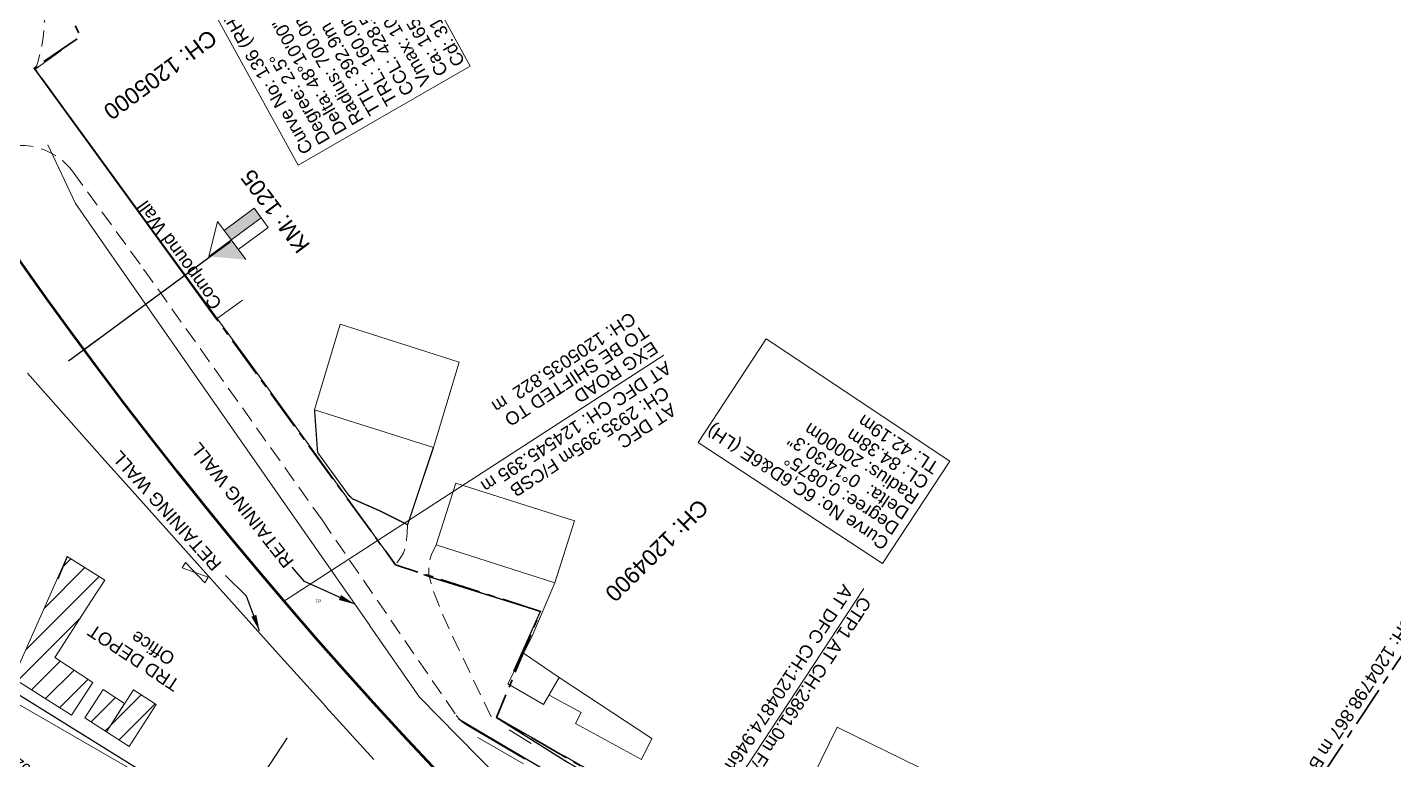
# Model space of a CAD drawing. Header units: metres. Extents: x 631378 to 636314, y 3386087 to 3390005.
# Drawn here: x 632303.9 to 632514.4, y 3388924.9 to 3389037.8 of the extents above; entities that cross this region are included whole.
import ezdxf
from ezdxf.enums import TextEntityAlignment as Align

# ---------------------------------------------------------------- set-up
doc = ezdxf.new("R2010")
doc.units = ezdxf.units.M
doc.header["$MEASUREMENT"] = 0
for name, pattern in [('ACAD_ISO02W100', [15, 12, -3]), ('CENTER', [2, 1.25, -0.25, 0.25, -0.25]), ('DASHED', [0.75, 0.5, -0.25])]:
    doc.linetypes.add(name, pattern=pattern)
doc.layers.get('Defpoints').update_dxf_attribs({"color": 5, "lineweight": 0})
for name, color, linetype, lineweight in [('30-9-16P', 53, 'Continuous', 0), ('BRIDGE DETAILS PLAN', 7, 'Continuous', 0), ('C-ALIG-LABL-DG', 1, 'Continuous', 25), ('CART_TRACK', 34, 'Continuous', 0), ('Compound Wall', 7, 'Continuous', 13), ('COMPOUND_WALL', 7, 'Continuous', 13), ('DFCC BOUNDARY', 6, 'CENTER', 0), ('DFCCIL TRACK', 1, 'Continuous', 0), ('Existing IR Track', 7, 'Continuous', 0), ('Gate', 7, 'Continuous', 13), ('Govt buliding', 7, 'Continuous', 13), ('Km post', 1, 'Continuous', 13), ('OHE MAST', 7, 'Continuous', 0), ('Proposed Curve_Details', 10, 'Continuous', 0), ('Residential Building Pucca', 7, 'Continuous', 13), ('Subroad Edge', 7, 'Continuous', 0), ('Telephone_Pole', 8, 'Continuous', 0), ('Text', 7, 'Continuous', 13)]:
    doc.layers.add(name, color=color, linetype=linetype, lineweight=lineweight)
for name, color, linetype in [('Boundary Wall', 7, 'ACAD_ISO02W100'), ('Builtup', 6, 'Continuous'), ('Cut & Conn curves up', 192, 'Continuous'), ('Dimension', 10, 'Continuous'), ('IR PROPOSALS', 190, 'Continuous'), ('PROPOSED ROAD', 10, 'Continuous')]:
    doc.layers.add(name, color=color, linetype=linetype)
doc.styles.add('ARIAL', font='arial.ttf')
doc.styles.get("Standard").update_dxf_attribs({"font": 'arial.ttf'})
doc.dimstyles.new('ISO-25', dxfattribs={"dimtxt": 2.5, "dimasz": 2.5, "dimexe": 1.25, "dimexo": 0.625, "dimtad": 1, "dimtxsty": 'Standard', "dimcen": 2.5, "dimadec": 0, "dimazin": 0, "dimtfac": 1, "dimtmove": 0, "dimatfit": 3, "dimfxl": 1, "dimarcsym": 0})
doc.dimstyles.get("Standard").update_dxf_attribs({"dimtxt": 2.5, "dimasz": 2.5, "dimexe": 0.18, "dimexo": 0.0625, "dimgap": 0.09, "dimtad": 0, "dimtih": 1, "dimtoh": 1, "dimdec": 3, "dimzin": 0, "dimdsep": 46, "dimtxsty": 'Standard', "dimcen": 0.09, "dimaunit": 1, "dimadec": 4, "dimazin": 0, "dimtfac": 1, "dimtdec": 3, "dimtofl": 0, "dimtmove": 0, "dimatfit": 3, "dimfxl": 1, "dimtolj": 1, "dimtzin": 0, "dimarcsym": 0})
doc.dimstyles.new('Standard$0', dxfattribs={"dimscale": 15, "dimtxt": 0.18, "dimasz": 0.18, "dimexe": 0.18, "dimexo": 0.0625, "dimgap": 0.09, "dimtad": 1, "dimtih": 1, "dimtoh": 1, "dimzin": 0, "dimdsep": 46, "dimtxsty": 'Standard', "dimcen": -0.09, "dimclrd": 256, "dimclre": 256, "dimclrt": 256, "dimadec": 0, "dimazin": 0, "dimtfac": 1, "dimtofl": 0, "dimtmove": 0, "dimatfit": 3, "dimfxl": 1, "dimtolj": 1, "dimtzin": 0, "dimlwd": -1, "dimlwe": -1, "dimarcsym": 0})
pattern_1 = [(45, (633409.1353, 3388124.0195), (-1.767767, 1.767767), [])]

# ---------------------------------------------------------------- blocks, each defined once
blk = doc.blocks.new('*D430')
at = {"layer": 'CART_TRACK', "color": 0, "lineweight": -2, "transparency": 16777216}
for p, q in [((632286.58, 3389084.28), (632287.31, 3389082.92)), ((632285.02, 3389081.9), (632275.39, 3389076.74)), ((632263.21, 3389070.22), (632272.65, 3389075.27)), ((632260.36, 3389070.25), (632261.1, 3389068.88))]:
    blk.add_line(p, q, dxfattribs=at)
at = {"layer": 'CART_TRACK', "color": 0, "linetype": 'Continuous', "transparency": 16777216}
for points in [[(632285.21, 3389081.53), (632284.82, 3389082.27), (632287.22, 3389083.08)], [(632263.41, 3389069.85), (632263.02, 3389070.59), (632261.01, 3389069.04)]]:
    blk.add_solid(points, dxfattribs=at)
at = {"layer": 'Defpoints', "color": 0, "linetype": 'Continuous', "transparency": 16777216}
for p in [(632286.55, 3389084.34), (632287.22, 3389083.08), (632260.34, 3389070.3)]:
    blk.add_point(p, dxfattribs=at)
at = {"layer": 'Defpoints', "color": 0, "transparency": 16777216}
for p in [(633058.02, 3388397.29), (633055.74, 3388394.24), (633056.1, 3388393.96)]:
    blk.add_point(p, dxfattribs=at)
at = {"layer": 'Dimension', "color": 0, "lineweight": -2, "transparency": 16777216}
for p, q in [((633059.58, 3388398.62), (633060.77, 3388400.22)), ((633058.12, 3388397.21), (633058.48, 3388396.94)), ((633055.84, 3388394.16), (633056.2, 3388393.89)), ((633054.9, 3388392.36), (633053.71, 3388390.76))]:
    blk.add_line(p, q, dxfattribs=at)
at = {"layer": 'Dimension', "color": 0, "transparency": 16777216}
for points in [[(633059.31, 3388398.82), (633059.85, 3388398.42), (633058.38, 3388397.02)], [(633054.64, 3388392.56), (633055.17, 3388392.16), (633056.1, 3388393.96)]]:
    blk.add_solid(points, dxfattribs=at)
at = {"layer": 'CART_TRACK', "color": 0, "linetype": 'Continuous', "transparency": 16777216, "insert": (632274.02, 3389076.01), "char_height": 2.5, "attachment_point": 5, "rotation": 146.6583}
blk.add_mtext('\\A1;29.734m', dxfattribs=at)
at = {"layer": 'Dimension', "color": 0, "lineweight": 18, "transparency": 16777216, "insert": (633057.24, 3388395.49), "char_height": 2, "attachment_point": 5, "rotation": 147, "style": 'ARIAL'}
blk.add_mtext('\\A1;3.812m', dxfattribs=at)
blk = doc.blocks.new('TerminatorOpen_0.5')
at = {"color": 0, "linetype": 'ByBlock', "lineweight": -2}
for q in [(-1, 0.25), (-1, 0), (-1, -0.25)]:
    blk.add_line((0, 0), q, dxfattribs=at)
blk = doc.blocks.new('A$C2191443B')
at = {"layer": 'PROPOSED ROAD', "linetype": 'DASHED', "lineweight": 13, "ltscale": 5, "flags": 128}
for points in [[(632362.48, 3388961.14), (632362.4, 3388959.83), (632362.32, 3388958.81), (632362.22, 3388958.02), (632362.08, 3388957.39), (632361.87, 3388956.84), (632361.57, 3388956.3), (632361.16, 3388955.7), (632360.63, 3388954.96)], [(632366.9, 3388958.04), (632366.17, 3388956.55), (632365.76, 3388955.16), (632365.77, 3388953.54), (632366.3, 3388951.39), (632367.44, 3388948.38), (632369.32, 3388944.19), (632372.01, 3388938.52), (632375.64, 3388931.04)]]:
    blk.add_lwpolyline(points, dxfattribs=at)
blk = doc.blocks.new('*D457')
at = {"layer": 'CART_TRACK', "color": 0, "lineweight": -2, "transparency": 16777216}
for p, q in [((632286.58, 3389084.28), (632287.31, 3389082.92)), ((632285.02, 3389081.9), (632275.39, 3389076.74)), ((632263.21, 3389070.22), (632272.65, 3389075.27)), ((632260.36, 3389070.25), (632261.1, 3389068.88))]:
    blk.add_line(p, q, dxfattribs=at)
at = {"layer": 'CART_TRACK', "color": 0, "linetype": 'Continuous', "transparency": 16777216}
for points in [[(632285.21, 3389081.53), (632284.82, 3389082.27), (632287.22, 3389083.08)], [(632263.41, 3389069.85), (632263.02, 3389070.59), (632261.01, 3389069.04)]]:
    blk.add_solid(points, dxfattribs=at)
at = {"layer": 'Defpoints', "color": 0, "linetype": 'Continuous', "transparency": 16777216}
for p in [(632286.55, 3389084.34), (632287.22, 3389083.08), (632260.34, 3389070.3)]:
    blk.add_point(p, dxfattribs=at)
at = {"layer": 'Defpoints', "color": 0, "transparency": 16777216}
for p in [(635960.56, 3386388.22), (635951.21, 3386375.62), (635951.21, 3386375.62)]:
    blk.add_point(p, dxfattribs=at)
at = {"layer": 'Dimension', "color": 0, "lineweight": -2, "transparency": 16777216}
for p, q in [((635960.66, 3386388.15), (635960.66, 3386388.15)), ((635959.36, 3386386.61), (635956.32, 3386382.51)), ((635952.4, 3386377.23), (635954.95, 3386380.67)), ((635951.31, 3386375.55), (635951.31, 3386375.55))]:
    blk.add_line(p, q, dxfattribs=at)
at = {"layer": 'Dimension', "color": 0, "transparency": 16777216}
for points in [[(635959.1, 3386386.81), (635959.63, 3386386.42), (635960.56, 3386388.22)], [(635952.14, 3386377.43), (635952.67, 3386377.03), (635951.21, 3386375.62)]]:
    blk.add_solid(points, dxfattribs=at)
at = {"layer": 'CART_TRACK', "color": 0, "linetype": 'Continuous', "transparency": 16777216, "insert": (632274.02, 3389076.01), "char_height": 2.5, "attachment_point": 5, "rotation": 146.6583}
blk.add_mtext('\\A1;29.734m', dxfattribs=at)
at = {"layer": 'Dimension', "color": 0, "lineweight": 18, "transparency": 16777216, "insert": (635954.07, 3386382.76), "char_height": 2, "attachment_point": 5, "rotation": 143, "style": 'ARIAL'}
blk.add_mtext('\\A1;15.686m', dxfattribs=at)
blk = doc.blocks.new('GT')
at = {"layer": 'Gate'}
for p, q in [((-0.5, -0.5), (-0.5, 0.5)), ((-0.5, 0.5), (0.5, -0.5)), ((0.5, 0.5), (0.5, -0.5))]:
    blk.add_line(p, q, dxfattribs=at)
at = {"layer": 'Gate', "flags": 128}
blk.add_lwpolyline([(0.5, 0.5), (-0.5, -0.5)], dxfattribs=at)
blk = doc.blocks.new('Tick Hor')
blk.add_lwpolyline([(-0.5, 0), (0.5, 0)])
blk = doc.blocks.new('KM Post')
at = {"layer": 'Km post', "lineweight": 13}
h = blk.add_hatch(color=256, dxfattribs=at)
h.paths.add_polyline_path([(0, -8.9), (1.63, -8.9), (1.63, -3.79), (0, -3.79)])
h.paths.add_polyline_path([(0, -3.79), (0, 0), (-3.36, -3.79)])
for p, q in [((0, -8.9), (0, 0)), ((3.13, -3.79), (0, 0)), ((3.13, -3.79), (-3.36, -3.79))]:
    blk.add_line(p, q, dxfattribs=at)
blk.add_lwpolyline([(1.63, -3.79), (1.63, -8.9), (-1.63, -8.9), (-1.63, -3.79)], dxfattribs=at)

msp = doc.modelspace()

# ---------------------------------------------------------------- hatches: boundary and pattern name
at = {"lineweight": 0}
h = msp.add_hatch(dxfattribs=at)
h.set_pattern_fill('ANSI31', scale=20)
h.set_pattern_definition(pattern_1)
h.paths.add_polyline_path([(632313.8253, 3388949.4915), (632315.8641, 3388952.6069), (632310.0484, 3388956.2578), (632301.759, 3388937.5065), (632310.7228, 3388931.8301), (632313.9837, 3388936.8274), (632308.1352, 3388940.6863)])
h = msp.add_hatch(dxfattribs=at)
h.set_pattern_fill('ANSI31', scale=20)
h.set_pattern_definition(pattern_1)
h.paths.add_polyline_path([(632318.8762, 3388933.619), (632315.5979, 3388935.7806), (632312.786, 3388931.3908), (632316.1111, 3388929.2609)])
h = msp.add_hatch(dxfattribs=at)
h.set_pattern_fill('ANSI31', scale=20)
h.set_pattern_definition(pattern_1)
h.paths.add_polyline_path([(632323.7648, 3388933.4481), (632320.2472, 3388935.7179), (632316.1111, 3388929.2609), (632319.6287, 3388926.9911)])

# ---------------------------------------------------------------- linework, layer by layer
at = {"color": 146, "lineweight": 18, "true_color": 0x105689}
for points in [[(632317.3017, 3389002.0753), (632311.3496, 3389010.617), (632307.0856, 3389019.6787)], [(632317.3131, 3389002.0589), (632330.4443, 3388983.2143)], [(632303.9247, 3388984.4808), (632315.8802, 3388971.0373), (632319.1743, 3388967.3551)], [(632330.4558, 3388983.1979), (632343.5662, 3388964.3833)], [(632334.4982, 3388950.2338), (632329.1915, 3388956.1575), (632319.1876, 3388967.3402)], [(632343.5776, 3388964.3669), (632356.653, 3388945.6024)], [(632349.904, 3388933.1198), (632342.5303, 3388941.2677), (632334.5115, 3388950.2189)], [(632356.6644, 3388945.586), (632364.3302, 3388934.5849), (632370.2766, 3388928.5295)], [(632349.9174, 3388933.105), (632357.2918, 3388924.9564)], [(632370.2906, 3388928.5152), (632386.3916, 3388912.1192)]]:
    msp.add_lwpolyline(points, dxfattribs=at)
at = {"layer": '30-9-16P', "color": 10, "lineweight": 0}
msp.add_lwpolyline([(632410.8355, 3388918.0085), (632432.7529, 3388951.3218)], dxfattribs=at)
at = {"layer": 'Boundary Wall'}
msp.add_line((632475.3821, 3388875.1934), (632376.1786, 3388931.4292), dxfattribs=at)
at = {"layer": 'Boundary Wall', "const_width": 0.2}
for points in [[(632304.9124, 3389031.581), (632312.4287, 3389021.3196), (632324.1583, 3389005.1872), (632338.5094, 3388985.6032), (632360.6283, 3388954.9581)], [(632304.9124, 3389031.581), (632312.4287, 3389021.3196), (632324.1583, 3389005.1872), (632338.5094, 3388985.6032), (632360.6283, 3388954.9581)], [(632348.6306, 3388972.2793), (632348.1584, 3388978.8439)], [(632348.6306, 3388972.2793), (632349.2833, 3388971.389), (632351.6025, 3388968.1985), (632353.3972, 3388965.7258), (632353.9928, 3388965.1396), (632358.2289, 3388963.2814)], [(632362.4845, 3388961.1424), (632366.4643, 3388973.0371)], [(632358.2289, 3388963.2814), (632362.4845, 3388961.1424)], [(632358.2289, 3388963.2814), (632362.4845, 3388961.1424)], [(632364.9481, 3388953.4572), (632366.3938, 3388952.9549), (632382.9445, 3388947.7901), (632378.8104, 3388938.558)]]:
    msp.add_lwpolyline(points, dxfattribs=at)
at = {"layer": 'Boundary Wall', "color": 18, "true_color": 0x000000, "const_width": 0.2}
for points in [[(632348.6306, 3388972.2793), (632348.1584, 3388978.8439)], [(632348.6306, 3388972.2793), (632349.2833, 3388971.389), (632351.6025, 3388968.1985), (632353.3972, 3388965.7258), (632353.9928, 3388965.1396), (632358.2289, 3388963.2814)], [(632362.4845, 3388961.1424), (632366.4643, 3388973.0371)], [(632358.2289, 3388963.2814), (632362.4845, 3388961.1424)], [(632364.9481, 3388953.4572), (632366.3938, 3388952.9549), (632382.9445, 3388947.7901), (632378.8104, 3388938.558)]]:
    msp.add_lwpolyline(points, dxfattribs=at)
at = {"layer": 'Boundary Wall', "color": 7}
msp.add_lwpolyline([(632343.9526, 3388928.315, 0.2, 0.2, 0), (632334.8136, 3388914.3377, 0.2, 0.2, 0), (632320.5546, 3388923.7889, 0.2, 0.2, 0), (632301.0544, 3388935.9127, 0, 0, 0)], format="xyseb", dxfattribs=at)
at = {"layer": 'BRIDGE DETAILS PLAN', "color": 10, "lineweight": 13, "flags": 128}
msp.add_lwpolyline([(632343.5333, 3388949.4127), (632401.961, 3388987.259)], dxfattribs=at)
at = {"layer": 'Builtup', "color": 7}
msp.add_lwpolyline([(632310.0484, 3388956.2578), (632308.6327, 3388952.7512)], dxfattribs=at)
at = {"layer": 'C-ALIG-LABL-DG', "color": 1, "linetype": 'Continuous', "lineweight": 25}
msp.add_line((632312.6753, 3388988.1202), (632335.1918, 3389004.7638), dxfattribs=at)
at = {"layer": 'Compound Wall', "flags": 128}
for points in [[(632337.0994, 3388919.5777), (632334.6618, 3388914.9783), (632294.6315, 3388937.9962)], [(632373.323, 3388928.378), (632373.323, 3388928.378), (632380.3388, 3388924.3098)]]:
    msp.add_lwpolyline(points, dxfattribs=at)
at = {"layer": 'COMPOUND_WALL', "linetype": 'Continuous', "flags": 128}
msp.add_lwpolyline([(632337.04, 3388995.7546), (632332.994, 3388992.817), (632305.071, 3389031.276), (632309.117, 3389034.2136)], dxfattribs=at)
at = {"layer": 'Cut & Conn curves up', "color": 190, "lineweight": 20}
msp.add_lwpolyline([(632445.9988, 3388970.9487), (632435.625, 3388955.1546), (632407.2288, 3388973.837), (632417.7054, 3388989.7877)], close=True, dxfattribs=at)
at = {"layer": 'DFCC BOUNDARY', "color": 7, "ltscale": 5}
msp.add_line((632475.3821, 3388875.1934), (632376.1786, 3388931.4292), dxfattribs=at)
at = {"layer": 'DFCC BOUNDARY', "lineweight": 30, "ltscale": 5, "flags": 128}
msp.add_lwpolyline([(632805.9881, 3388660.2647), (632805.9881, 3388660.2647), (632726.0488, 3388711.7432), (632558.6673, 3388820.984), (632601.6363, 3388911.4436), (632520.8804, 3388948.8949), (632472.6029, 3388876.2472), (632376.1786, 3388931.4292), (632382.9445, 3388947.7901), (632360.6283, 3388954.9581), (632304.977, 3389031.4928), (632312.1531, 3389036.3989), (632285.8004, 3389085.7355)], dxfattribs=at)
at = {"layer": 'DFCCIL TRACK', "color": 1, "lineweight": 50}
msp.add_lwpolyline([(632394.7125, 3388895.497, -0.15338291), (632190.1895, 3389261.8779)], format="xyb", dxfattribs=at)
at = {"layer": 'Proposed Curve_Details', "lineweight": 15}
msp.add_lwpolyline([(632372.1423, 3389031.8035), (632345.6384, 3389016.5211), (632331.0747, 3389043.0754), (632357.5785, 3389058.3578)], close=True, dxfattribs=at)
at = {"layer": 'PROPOSED ROAD', "linetype": 'DASHED', "lineweight": 13, "ltscale": 5}
for p, q in [((632310.9997, 3389015.4476), (632321.8324, 3389000.523)), ((632321.8322, 3389000.5234), (632349.3198, 3388961.8767)), ((632321.8322, 3389000.5234), (632349.3198, 3388961.8767)), ((632349.3198, 3388961.8767), (632369.9646, 3388931.8057)), ((632349.3198, 3388961.8767), (632369.9646, 3388931.8057))]:
    msp.add_line(p, q, dxfattribs=at)
at = {"layer": 'PROPOSED ROAD', "color": 7, "ltscale": 5, "flags": 128}
for points in [[(632370.3556, 3388931.2361), (632383.1085, 3388923.7044), (632413.8995, 3388904.9934), (632443.7696, 3388887.9926), (632455.9205, 3388882.0815), (632457.1548, 3388880.4992), (632457.5921, 3388878.1214), (632457.5656, 3388874.6339), (632456.8746, 3388872.5883), (632456.5334, 3388871.1601), (632449.5887, 3388859.6729)], [(632376.1786, 3388931.4292), (632387.1217, 3388924.576), (632414.3623, 3388908.8956), (632444.7075, 3388891.498), (632458.0436, 3388885.1935), (632462.2256, 3388882.327), (632463.0864, 3388880.8226)]]:
    msp.add_lwpolyline(points, dxfattribs=at)
at = {"layer": 'PROPOSED ROAD', "linetype": 'DASHED', "lineweight": 13, "ltscale": 5}
for centre, radius, start, end in [((632281.7334, 3389039.4772), 24.8256, 340.495897, 27.901903), ((632302.8943, 3389009.5537), 10.0217, 36.023163, 120.730355), ((632374.0866, 3388934.6356), 5, 214.470854, 239.468898), ((632374.0866, 3388934.6356), 5, 214.470854, 239.468898)]:
    msp.add_arc(centre, radius, start, end, dxfattribs=at)
at = {"layer": 'Residential Building Pucca', "color": 18, "true_color": 0x000000}
for points in [[(632352.1295, 3388992.0214), (632348.1584, 3388978.8439), (632366.4643, 3388973.0371), (632370.4354, 3388986.2146)], [(632352.1295, 3388992.0214), (632348.1584, 3388978.8439), (632366.4643, 3388973.0371), (632370.4354, 3388986.2146)], [(632366.896, 3388958.0423), (632385.1701, 3388952.2038), (632388.2135, 3388961.7294), (632369.9394, 3388967.5679)], [(632366.896, 3388958.0423), (632385.1701, 3388952.2038), (632388.2135, 3388961.7294), (632369.9394, 3388967.5679)]]:
    msp.add_lwpolyline(points, close=True, dxfattribs=at)
at = {"layer": 'Residential Building Pucca', "color": 7}
for points in [[(632315.8641, 3388952.6069), (632310.0484, 3388956.2578), (632301.759, 3388937.5065), (632310.7228, 3388931.8301), (632313.9837, 3388936.8274), (632308.1352, 3388940.6863), (632313.8253, 3388949.4915), (632315.8641, 3388952.6069)], [(632383.4497, 3388933.4378), (632385.8536, 3388937.6323)], [(632383.4497, 3388933.4378), (632385.8536, 3388937.6323)], [(632389.2117, 3388932.2136), (632384.2773, 3388934.8819)], [(632389.2117, 3388932.2136), (632384.2773, 3388934.8819)], [(632389.2117, 3388932.2136), (632384.2773, 3388934.8819)], [(632389.2117, 3388932.2136), (632388.3617, 3388930.5273), (632398.4944, 3388924.959)], [(632389.2117, 3388932.2136), (632388.3617, 3388930.5273), (632398.4944, 3388924.959)], [(632389.2117, 3388932.2136), (632388.3617, 3388930.5273), (632398.4944, 3388924.959)], [(632417.5345, 3388907.1883), (632428.6659, 3388929.9433)], [(632417.5345, 3388907.1883), (632428.6659, 3388929.9433)], [(632451.4209, 3388918.8119), (632428.6659, 3388929.9433)], [(632451.4209, 3388918.8119), (632428.6659, 3388929.9433)], [(632451.4209, 3388918.8119), (632428.6659, 3388929.9433)], [(632398.4944, 3388924.959), (632400.1146, 3388928.2367)], [(632398.4944, 3388924.959), (632400.1146, 3388928.2367)]]:
    msp.add_lwpolyline(points, dxfattribs=at)
at = {"layer": 'Residential Building Pucca', "color": 18, "true_color": 0x000000}
for points in [[(632381.6327, 3388943.8788), (632385.1701, 3388952.2038)], [(632381.6327, 3388943.8788), (632385.1701, 3388952.2038)], [(632400.1146, 3388928.2367), (632385.8536, 3388937.6323), (632380.3417, 3388941.3617)], [(632377.9069, 3388936.6144), (632383.4497, 3388933.4378)], [(632377.9069, 3388936.6144), (632383.4497, 3388933.4378)]]:
    msp.add_lwpolyline(points, dxfattribs=at)
at = {"layer": 'Residential Building Pucca'}
for points in [[(632377.9069, 3388936.6144), (632381.6327, 3388943.8788)], [(632400.1146, 3388928.2367), (632385.8536, 3388937.6323), (632380.3417, 3388941.3617)], [(632400.1146, 3388928.2367), (632385.8536, 3388937.6323), (632380.3417, 3388941.3617)]]:
    msp.add_lwpolyline(points, dxfattribs=at)
at = {"layer": 'Residential Building Pucca', "color": 7}
for points in [[(632316.1111, 3388929.2609), (632312.786, 3388931.3908), (632315.5979, 3388935.7806), (632318.8762, 3388933.619)], [(632316.1111, 3388929.2609), (632320.2472, 3388935.7179), (632323.7648, 3388933.4481), (632319.6287, 3388926.9911)]]:
    msp.add_lwpolyline(points, close=True, dxfattribs=at)
at = {"layer": 'Subroad Edge', "lineweight": 15, "flags": 128}
msp.add_lwpolyline([(632371.5466, 3388930.3289), (632380.543, 3388925.023)], dxfattribs=at)
at = {"layer": 'Subroad Edge', "color": 7, "lineweight": 15, "flags": 128}
msp.add_lwpolyline([(632381.538, 3388927.464), (632378.1266, 3388929.5331)], dxfattribs=at)

# ---------------------------------------------------------------- block references
at = {"color": 6, "lineweight": 0}
msp.add_blockref('A$C2191443B', (0, 0), dxfattribs=at)
msp.add_blockref('A$C2191443B', (0, 0), dxfattribs=at)
at = {"layer": 'C-ALIG-LABL-DG', "color": 1, "linetype": 'Continuous', "lineweight": 25}
for name, p, xscale, yscale, zscale, rotation in [('KM Post', (632331.8991, 3389002.4891), 1.123726034911934, 1.123726034911934, 1.123726034911934, 126.4707519694711), ('Tick Hor', (632312.6753, 3388988.1202), 6.000000000000001, 6.000000000000001, 6.000000000000001, 216.4707519693389)]:
    msp.add_blockref(name, p, dxfattribs=dict(at, xscale=xscale, yscale=yscale, zscale=zscale, rotation=rotation))
at = {"layer": 'Govt buliding', "color": 3, "linetype": 'DASHED', "ltscale": 5, "xscale": 4.168039347271793, "zscale": 2.041577661337377, "rotation": 327}
msp.add_blockref('GT', (632329.769, 3388953.774), dxfattribs=at)

# ---------------------------------------------------------------- texts
at = {"color": 146, "lineweight": 18, "true_color": 0x105689, "style": 'ARIAL'}
for rotation, p in [(128.278188, (632345.5565, 3388954.8961)), (131.791098, (632334.4924, 3388954.5794))]:
    msp.add_text(' RETAINING WALL', height=2, rotation=rotation, dxfattribs=at).set_placement(p)
at = {"layer": 'BRIDGE DETAILS PLAN', "color": 10, "style": 'ARIAL'}
for s, p in [('CH: 1205035.822  m ', (632396.8003, 3388994.027)), ('AT DFC CH: 124545.395 m ', (632402.2595, 3388986.4297)), ('CH: 2935.395m F/CSB', (632401.9401, 3388982.6109)), ('AT DFC ', (632403.0178, 3388979.9705))]:
    msp.add_text(s, height=2, rotation=213.22876, dxfattribs=at).set_placement(p)
at = {"layer": 'BRIDGE DETAILS PLAN', "color": 1, "style": 'ARIAL'}
msp.add_text('TO BE SHIFTED TO', height=2, rotation=213.22876, dxfattribs=at).set_placement((632398.7505, 3388991.974))
at = {"layer": 'BRIDGE DETAILS PLAN', "color": 7, "style": 'ARIAL'}
msp.add_text('EXG ROAD ', height=2, rotation=213.22876, dxfattribs=at).set_placement((632400.1951, 3388989.4894))
at = {"layer": 'C-ALIG-LABL-DG', "color": 1, "lineweight": 0, "style": 'ARIAL'}
for s, rotation, p in [('CH: 1205000', 216.470752, (632331.942, 3389037.5993)), ('KM: 1205', 126.930416, (632347.5789, 3389004.2025)), ('CH: 1204900', 224.655863, (632407.3249, 3388965.303))]:
    msp.add_text(s, height=2.5, rotation=rotation, dxfattribs=at).set_placement(p)
at = {"layer": 'DFCC BOUNDARY', "color": 30, "linetype": 'Continuous', "ltscale": 5}
msp.add_text('CH: 1204798.867 m BOUNDARY OFFSET', height=2, rotation=237.067093, dxfattribs=at).set_placement((632516.1747, 3388947.3808))
at = {"layer": 'Existing IR Track', "color": 1, "ltscale": 5, "insert": (632409.7029, 3388917.0342), "char_height": 2, "width": 40.234188, "attachment_point": 6, "rotation": 236.687437, "line_spacing_factor": 0.6, "style": 'ARIAL'}
msp.add_mtext('\\pxsm1,ql;CTP1 AT CH:2861.0m F/CSB\\PAT DFC CH:1204874.946m', dxfattribs=at)
at = {"layer": 'IR PROPOSALS', "insert": (632444.5505, 3388970.507), "char_height": 2, "width": 32.681664, "attachment_point": 7, "rotation": 146.704217, "line_spacing_factor": 0.84, "style": 'ARIAL'}
msp.add_mtext('Curve No: 6C,6D&6E (LH)\\PDegree: 0.0875%%D\\PDelta:  {\\A1;0°14\'30.3"}\\PRadius: 20000m\\PCL: 84.38m\\PTL: 42.19m', dxfattribs=at)
at = {"layer": 'OHE MAST'}
msp.add_text('OHESIR3027A', height=1.75, rotation=144, dxfattribs=at).set_placement((632300.0347, 3388927.1826), align=Align.RIGHT)
at = {"layer": 'Proposed Curve_Details', "color": 1, "lineweight": 0, "insert": (632371.4508, 3389032.4855), "char_height": 2, "width": 30.644272, "attachment_point": 7, "rotation": 119.971168, "line_spacing_factor": 0.9, "style": 'ARIAL'}
msp.add_mtext('\\pxt8;Curve No: 136 (RH)\\P\\ptz;Degree: 2.5%%D\\PDelta: 48%%D10\'00"\\PRadius: 700.0m\\PTTL: 392.9m\\PTRL: 160.0m\\PCCL: 428.5m\\PVmax: 100kmph\\PCa: 165.0mm\\PCd: 31.9mm', dxfattribs=at)
at = {"layer": 'Telephone_Pole'}
msp.add_text('TP', height=0.5, dxfattribs=at).set_placement((632348.293, 3388949.113))
at = {"layer": 'Text', "lineweight": 0, "style": 'ARIAL'}
msp.add_text('Compound Wall', height=2, rotation=125.981372, dxfattribs=at).set_placement((632333.9919, 3388995.2185))
at = {"layer": 'Text', "color": 7}
msp.add_text('TRD DEPOT', height=2, rotation=146.552526, dxfattribs=at).set_placement((632327.5757, 3388937.0161))
at = {"layer": 'Text', "color": 7, "lineweight": 0, "style": 'ARIAL'}
msp.add_text('Office', height=2, rotation=147.453973, dxfattribs=at).set_placement((632326.8516, 3388941.023))

# ---------------------------------------------------------------- dimensions: what is measured, and where the dimension line sits
at = {"layer": 'CART_TRACK', "color": 1, "linetype": 'Continuous'}
dim = msp.add_linear_dim(base=(632287.2216, 3389083.0783), p1=(632260.3351, 3389070.301), p2=(632286.5458, 3389084.34), angle=28.174533, dimstyle='Standard$0', override={"dimscale": 1, "dimtxt": 2.5, "dimasz": 2.5, "dimtad": 0, "dimdec": 3, "dimpost": 'm', "dimcen": 0.09, "dimclrd": 0, "dimclre": 0, "dimclrt": 0, "dimaunit": 1, "dimadec": 4, "dimtdec": 3, "dimlwd": 65534, "dimlwe": 65534}, dxfattribs=at)
dim.commit()
dim.dimension.update_dxf_attribs({"geometry": '*D457', "text_midpoint": (632274.0194, 3389076.0068), "dimtype": 129})
at = {"layer": 'Dimension', "color": 1, "lineweight": 18}
dim = msp.add_aligned_dim(p1=(633058.0156, 3388397.2893), p2=(633055.7352, 3388394.235), distance=0.4568, dimstyle='Standard', override={"dimtxt": 2, "dimasz": 2, "dimexe": 0.125, "dimexo": 0.125, "dimgap": 0.125, "dimtad": 1, "dimtih": 0, "dimtoh": 0, "dimzin": 3, "dimpost": 'm', "dimtxsty": 'ARIAL', "dimsah": 1, "dimazin": 3, "dimtmove": 2, "dimatfit": 1, "dimldrblk": 'TerminatorOpen_0.5', "dimfrac": 2, "dimtzin": 11}, dxfattribs=at)
dim.commit()
dim.dimension.update_dxf_attribs({"geometry": '*D430', "text_midpoint": (633057.2414, 3388395.4889), "text_rotation": 147})

# ---------------------------------------------------------------- leaders
at = {"color": 146, "lineweight": 18, "true_color": 0x105689}
for points in [[(632339.6836, 3388944.781), (632337.6805, 3388950.1604), (632334.4441, 3388953.3489)], [(632354.3485, 3388948.9096), (632346.6043, 3388952.3935), (632344.7151, 3388954.5965)]]:
    msp.add_leader(points, dimstyle='ISO-25', override={"dimtxt": 3, "dimtad": 0, "dimdec": 3, "dimzin": 2, "dimtdec": 3}, dxfattribs=at)

doc.saveas('drawing.dxf')
